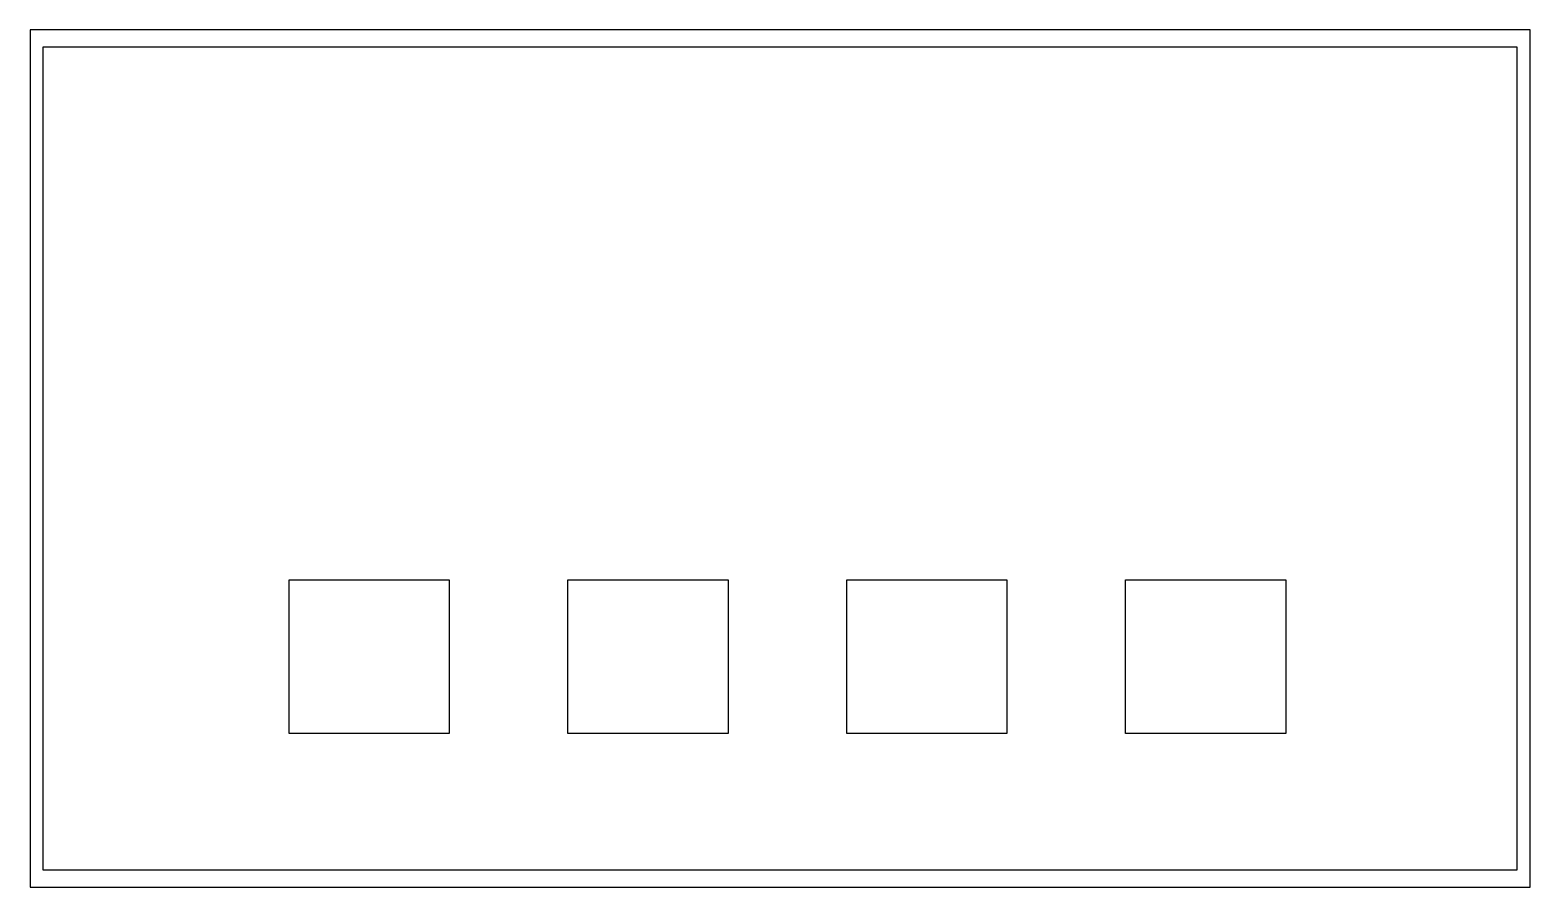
# Model space of a CAD drawing. Header units: millimetres. Extents: x -88 to 88, y -50 to 50.
import ezdxf

# ---------------------------------------------------------------- set-up
doc = ezdxf.new("R2010")
doc.units = ezdxf.units.MM

msp = doc.modelspace()

# ---------------------------------------------------------------- linework, layer by layer
at = {"color": 1, "ltscale": 10}
for points in [[(-87.5, -50), (87.5, -50), (87.5, 50), (-87.5, 50)], [(-57.27, -14.16), (-38.58, -14.16), (-38.58, -32.09), (-57.27, -32.09)], [(-24.74, -14.16), (-6.05, -14.16), (-6.05, -32.09), (-24.74, -32.09)], [(7.78, -14.16), (26.48, -14.16), (26.48, -32.09), (7.78, -32.09)], [(40.31, -14.16), (59.01, -14.16), (59.01, -32.09), (40.31, -32.09)]]:
    msp.add_lwpolyline(points, close=True, dxfattribs=at)
at = {"color": 3, "ltscale": 10}
msp.add_lwpolyline([(-86, -48), (86, -48), (86, 48), (-86, 48)], close=True, dxfattribs=at)

doc.saveas('drawing.dxf')
